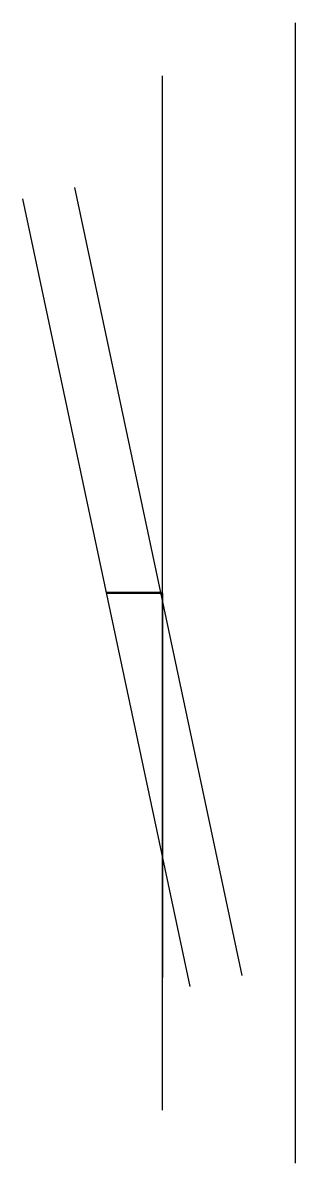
# Model space of a CAD drawing. Header units: millimetres. Extents: x -256.1 to -214.2, y -267.4 to -224.3.
# Drawn here: x -224.44 to -214.18, y -267.34 to -224.34 of the extents above; entities outside this region: 1.
import ezdxf

# ---------------------------------------------------------------- set-up
doc = ezdxf.new("R2010")
doc.units = ezdxf.units.MM
doc.layers.get('0').update_dxf_attribs({"linetype": 'CONTINUOUS'})

msp = doc.modelspace()

# ---------------------------------------------------------------- linework, layer by layer
for p, q in [((-214.175, -224.343), (-214.175, -267.343)), ((-219.175, -265.343), (-219.175, -226.343)), ((-219.175, -260.52), (-219.175, -230)), ((-216.175, -260.26), (-222.488, -230.558)), ((-218.131, -260.676), (-224.445, -230.974)), ((-219.175, -245.843), (-219.175, -231.343)), ((-249.75, -267.396), (-256.063, -237.695)), ((-219.175, -245.843), (-219.175, -260.343))]:
    msp.add_line(p, q)
msp.add_lwpolyline([(-221.288, -245.843), (-219.175, -245.843), (-219.175, -245.825), (-221.288, -245.825)], close=True)

doc.saveas('drawing.dxf')
